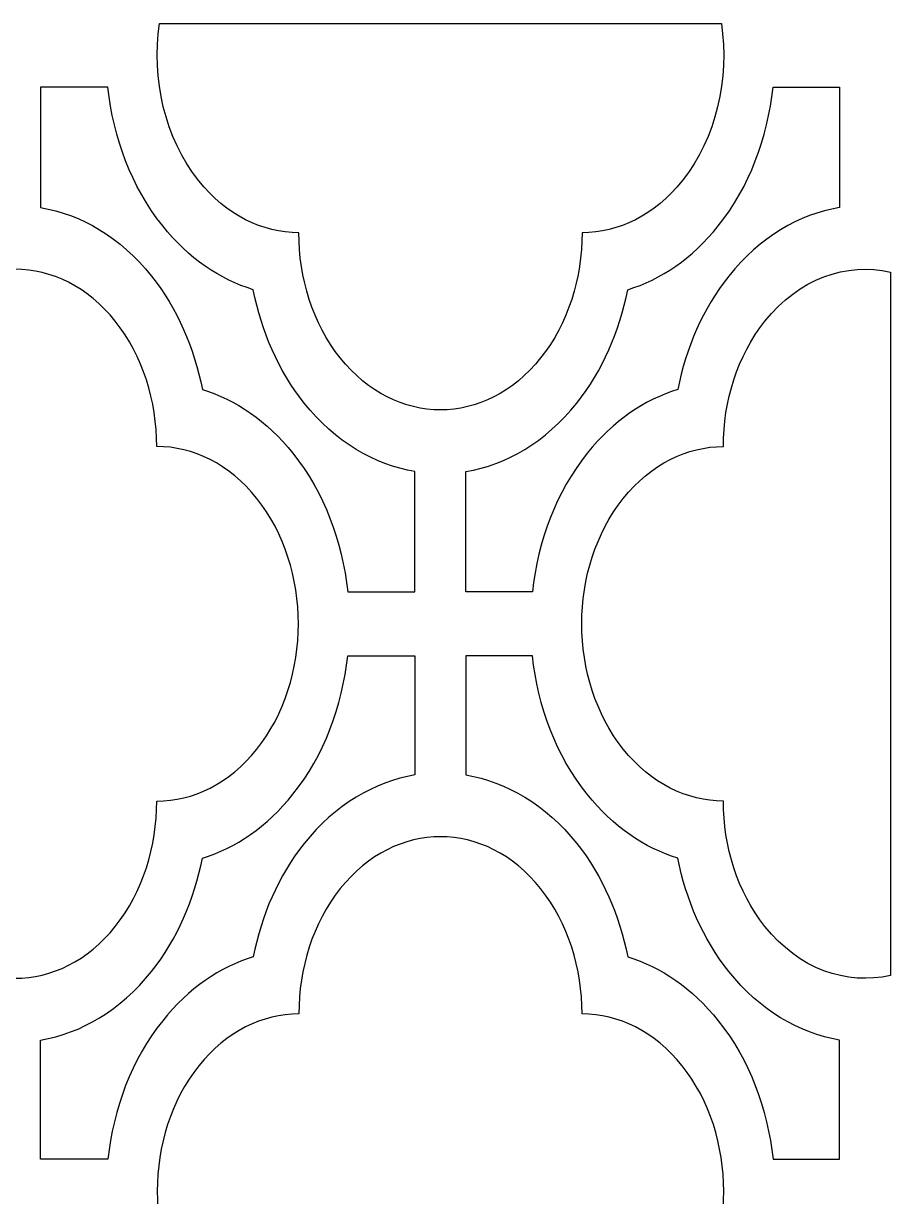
# Model space of a CAD drawing. Header units: centimetres. Extents: x -88 to 88, y -108 to 108.
# Drawn here: x -33.75 to -6.41, y 71.49 to 108.5 of the extents above; entities that cross this region are included whole.
import ezdxf

# ---------------------------------------------------------------- set-up
doc = ezdxf.new("R2010")
doc.units = ezdxf.units.CM
doc.header["$MEASUREMENT"] = 0
doc.layers.add('layer 1', color=7, linetype='Continuous')

msp = doc.modelspace()

# ---------------------------------------------------------------- linework, layer by layer
at = {"layer": 'layer 1', "color": 114}
for points, knots in [([(-11.74587, 108.49999), (-11.74587, 108.49999), (-29.46095, 108.49999), (-29.46095, 108.49999), (-29.46095, 108.49999), (-29.71464, 106.75468), (-29.30285, 104.8873), (-28.22558, 103.53824), (-28.22558, 103.53824), (-27.35415, 102.44695), (-26.21186, 101.90099), (-25.06943, 101.90038), (-25.06943, 101.90038), (-25.06894, 100.4697), (-24.63295, 99.03925), (-23.76152, 97.94796), (-23.76152, 97.94796), (-22.01764, 95.76412), (-19.1892, 95.76411), (-17.44531, 97.94796), (-17.44531, 97.94796), (-16.57387, 99.03925), (-16.1379, 100.46972), (-16.13741, 101.90038), (-16.13741, 101.90038), (-14.99496, 101.90099), (-13.85269, 102.44695), (-12.98126, 103.53824), (-12.98126, 103.53824), (-11.90398, 104.8873), (-11.49218, 106.75468), (-11.74587, 108.49999)], [0, 0, 0, 0, 0.11111111, 0.11111111, 0.11111111, 0.11111111, 0.22222222, 0.22222222, 0.22222222, 0.22222222, 0.33333333, 0.33333333, 0.33333333, 0.33333333, 0.44444444, 0.44444444, 0.44444444, 0.44444444, 0.55555556, 0.55555556, 0.55555556, 0.55555556, 0.66666667, 0.66666667, 0.66666667, 0.66666667, 0.77777778, 0.77777778, 0.77777778, 0.77777778, 1, 1, 1, 1]), ([(-21.40734, 90.56877), (-21.40734, 90.56877), (-23.5296, 90.56872), (-23.5296, 90.56872), (-23.5296, 90.56872), (-23.6991, 92.16781), (-24.27435, 93.7123), (-25.25533, 94.94077), (-25.25533, 94.94077), (-26.07271, 95.96437), (-27.06531, 96.63523), (-28.11235, 96.95332), (-28.11235, 96.95332), (-28.36635, 98.26448), (-28.90202, 99.50748), (-29.71939, 100.53107), (-29.71939, 100.53107), (-30.70038, 101.75955), (-31.93374, 102.47994), (-33.21071, 102.6922), (-33.21071, 102.6922), (-33.21071, 102.6922), (-33.2107, 105.50591), (-33.2107, 105.50591), (-33.2107, 105.50591), (-33.2107, 105.50591), (-33.2107, 106.48652), (-33.2107, 106.48652), (-33.2107, 106.48652), (-33.2107, 106.48652), (-31.08848, 106.48655), (-31.08848, 106.48655), (-31.08848, 106.48655), (-30.91901, 104.88736), (-30.34375, 103.34278), (-29.36271, 102.11424), (-29.36271, 102.11424), (-28.54534, 101.09065), (-27.55274, 100.41983), (-26.50572, 100.10175), (-26.50572, 100.10175), (-26.25173, 98.79055), (-25.71603, 97.54754), (-24.89865, 96.52394), (-24.89865, 96.52394), (-23.91766, 95.29546), (-22.68428, 94.57509), (-21.40734, 94.36283), (-21.40734, 94.36283), (-21.40734, 94.36283), (-21.40734, 91.57033), (-21.40734, 91.57033), (-21.40734, 91.57033), (-21.40734, 91.57033), (-21.40734, 90.56877), (-21.40734, 90.56877)], [0, 0, 0, 0, 0.06666667, 0.06666667, 0.06666667, 0.06666667, 0.13333333, 0.13333333, 0.13333333, 0.13333333, 0.2, 0.2, 0.2, 0.2, 0.26666667, 0.26666667, 0.26666667, 0.26666667, 0.33333333, 0.33333333, 0.33333333, 0.33333333, 0.4, 0.4, 0.4, 0.4, 0.46666667, 0.46666667, 0.46666667, 0.46666667, 0.53333333, 0.53333333, 0.53333333, 0.53333333, 0.6, 0.6, 0.6, 0.6, 0.66666667, 0.66666667, 0.66666667, 0.66666667, 0.73333333, 0.73333333, 0.73333333, 0.73333333, 0.8, 0.8, 0.8, 0.8, 0.86666667, 0.86666667, 0.86666667, 0.86666667, 1, 1, 1, 1]), ([(-19.7995, 90.56877), (-19.7995, 90.56877), (-17.70227, 90.56877), (-17.70227, 90.56877), (-17.70227, 90.56877), (-17.53279, 92.16794), (-16.95753, 93.71253), (-15.97652, 94.94105), (-15.97652, 94.94105), (-15.15913, 95.96464), (-14.16654, 96.63547), (-13.11951, 96.95354), (-13.11951, 96.95354), (-12.86552, 98.26472), (-12.32982, 99.50776), (-11.51246, 100.53134), (-11.51246, 100.53134), (-10.53147, 101.75983), (-9.29811, 102.48023), (-8.02115, 102.69248), (-8.02115, 102.69248), (-8.02115, 102.69248), (-8.02115, 105.45363), (-8.02115, 105.45363), (-8.02115, 105.45363), (-8.02115, 105.45363), (-8.02116, 106.48651), (-8.02116, 106.48651), (-8.02116, 106.48651), (-8.02116, 106.48651), (-10.11837, 106.48651), (-10.11837, 106.48651), (-10.11837, 106.48651), (-10.28785, 104.88733), (-10.86311, 103.34274), (-11.84413, 102.11423), (-11.84413, 102.11423), (-12.66151, 101.09064), (-13.6541, 100.41981), (-14.70113, 100.10174), (-14.70113, 100.10174), (-14.95513, 98.79055), (-15.49082, 97.54752), (-16.30819, 96.52394), (-16.30819, 96.52394), (-17.28918, 95.29545), (-18.52253, 94.57504), (-19.7995, 94.3628), (-19.7995, 94.3628), (-19.7995, 94.3628), (-19.7995, 91.58071), (-19.7995, 91.58071), (-19.7995, 91.58071), (-19.7995, 91.58071), (-19.7995, 90.56877), (-19.7995, 90.56877)], [0, 0, 0, 0, 0.06666667, 0.06666667, 0.06666667, 0.06666667, 0.13333333, 0.13333333, 0.13333333, 0.13333333, 0.2, 0.2, 0.2, 0.2, 0.26666667, 0.26666667, 0.26666667, 0.26666667, 0.33333333, 0.33333333, 0.33333333, 0.33333333, 0.4, 0.4, 0.4, 0.4, 0.46666667, 0.46666667, 0.46666667, 0.46666667, 0.53333333, 0.53333333, 0.53333333, 0.53333333, 0.6, 0.6, 0.6, 0.6, 0.66666667, 0.66666667, 0.66666667, 0.66666667, 0.73333333, 0.73333333, 0.73333333, 0.73333333, 0.8, 0.8, 0.8, 0.8, 0.86666667, 0.86666667, 0.86666667, 0.86666667, 1, 1, 1, 1]), ([(-29.54861, 83.96918), (-29.5491, 82.53852), (-29.98507, 81.10805), (-30.85651, 80.01675), (-30.85651, 80.01675), (-32.6004, 77.83291), (-35.42885, 77.83292), (-37.17272, 80.01675), (-37.17272, 80.01675), (-38.04416, 81.10805), (-38.48014, 82.5385), (-38.48063, 83.96918), (-38.48063, 83.96918), (-39.62307, 83.96978), (-40.76535, 84.51575), (-41.63679, 85.60704), (-41.63679, 85.60704), (-43.38066, 87.79089), (-43.38066, 91.33292), (-41.63679, 93.51676), (-41.63679, 93.51676), (-40.76541, 94.60798), (-39.62322, 95.15393), (-38.48086, 95.15461), (-38.48086, 95.15461), (-38.48037, 96.58535), (-38.04437, 98.0159), (-37.17288, 99.10725), (-37.17288, 99.10725), (-35.42892, 101.2912), (-32.60033, 101.29118), (-30.85636, 99.10724), (-30.85636, 99.10724), (-29.98488, 98.0159), (-29.54888, 96.58537), (-29.5484, 95.15464), (-29.5484, 95.15464), (-28.40604, 95.15395), (-27.26384, 94.60798), (-26.39246, 93.51676), (-26.39246, 93.51676), (-24.64858, 91.33292), (-24.64858, 87.79089), (-26.39246, 85.60704), (-26.39246, 85.60704), (-27.26389, 84.51575), (-28.40617, 83.96978), (-29.54861, 83.96918)], [0, 0, 0, 0, 0.07692308, 0.07692308, 0.07692308, 0.07692308, 0.15384615, 0.15384615, 0.15384615, 0.15384615, 0.23076923, 0.23076923, 0.23076923, 0.23076923, 0.30769231, 0.30769231, 0.30769231, 0.30769231, 0.38461538, 0.38461538, 0.38461538, 0.38461538, 0.46153846, 0.46153846, 0.46153846, 0.46153846, 0.53846154, 0.53846154, 0.53846154, 0.53846154, 0.61538462, 0.61538462, 0.61538462, 0.61538462, 0.69230769, 0.69230769, 0.69230769, 0.69230769, 0.76923077, 0.76923077, 0.76923077, 0.76923077, 0.84615385, 0.84615385, 0.84615385, 0.84615385, 1, 1, 1, 1]), ([(-6.41334, 78.46967), (-6.41334, 78.46967), (-6.41334, 100.6544), (-6.41334, 100.6544), (-6.41334, 100.6544), (-7.80699, 100.97203), (-9.2981, 100.45633), (-10.37533, 99.10732), (-10.37533, 99.10732), (-11.24678, 98.01602), (-11.68274, 96.58555), (-11.68324, 95.15489), (-11.68324, 95.15489), (-12.82568, 95.15429), (-13.96795, 94.60832), (-14.83939, 93.51704), (-14.83939, 93.51704), (-16.58327, 91.33319), (-16.58327, 87.79115), (-14.83939, 85.60732), (-14.83939, 85.60732), (-13.96801, 84.5161), (-12.82581, 83.97012), (-11.68345, 83.96944), (-11.68345, 83.96944), (-11.68297, 82.5387), (-11.24696, 81.10817), (-10.37549, 80.01683), (-10.37549, 80.01683), (-9.29821, 78.66777), (-7.80706, 78.15205), (-6.41334, 78.46967)], [0, 0, 0, 0, 0.11111111, 0.11111111, 0.11111111, 0.11111111, 0.22222222, 0.22222222, 0.22222222, 0.22222222, 0.33333333, 0.33333333, 0.33333333, 0.33333333, 0.44444444, 0.44444444, 0.44444444, 0.44444444, 0.55555556, 0.55555556, 0.55555556, 0.55555556, 0.66666667, 0.66666667, 0.66666667, 0.66666667, 0.77777778, 0.77777778, 0.77777778, 0.77777778, 1, 1, 1, 1]), ([(-33.2107, 72.6689), (-33.2107, 72.6689), (-31.08846, 72.66889), (-31.08846, 72.66889), (-31.08846, 72.66889), (-30.91899, 74.26806), (-30.34373, 75.81265), (-29.36271, 77.04117), (-29.36271, 77.04117), (-28.54533, 78.06476), (-27.55273, 78.73558), (-26.50571, 79.05366), (-26.50571, 79.05366), (-26.25171, 80.36484), (-25.71601, 81.60788), (-24.89865, 82.63145), (-24.89865, 82.63145), (-23.91766, 83.85995), (-22.68431, 84.58035), (-21.40734, 84.79259), (-21.40734, 84.79259), (-21.40734, 84.79259), (-21.40734, 88.55531), (-21.40734, 88.55531), (-21.40734, 88.55531), (-21.40734, 88.55531), (-23.52958, 88.55531), (-23.52958, 88.55531), (-23.52958, 88.55531), (-23.69905, 86.95613), (-24.27431, 85.41154), (-25.25533, 84.18302), (-25.25533, 84.18302), (-26.07271, 83.15943), (-27.06531, 82.48861), (-28.11234, 82.17053), (-28.11234, 82.17053), (-28.36633, 80.85935), (-28.90203, 79.61632), (-29.71939, 78.59274), (-29.71939, 78.59274), (-30.70038, 77.36424), (-31.93373, 76.64384), (-33.2107, 76.4316), (-33.2107, 76.4316), (-33.2107, 76.4316), (-33.2107, 73.64949), (-33.2107, 73.64949), (-33.2107, 73.64949), (-33.2107, 73.64949), (-33.2107, 72.6689), (-33.2107, 72.6689)], [0, 0, 0, 0, 0.07142857, 0.07142857, 0.07142857, 0.07142857, 0.14285714, 0.14285714, 0.14285714, 0.14285714, 0.21428571, 0.21428571, 0.21428571, 0.21428571, 0.28571429, 0.28571429, 0.28571429, 0.28571429, 0.35714286, 0.35714286, 0.35714286, 0.35714286, 0.42857143, 0.42857143, 0.42857143, 0.42857143, 0.5, 0.5, 0.5, 0.5, 0.57142857, 0.57142857, 0.57142857, 0.57142857, 0.64285714, 0.64285714, 0.64285714, 0.64285714, 0.71428571, 0.71428571, 0.71428571, 0.71428571, 0.78571429, 0.78571429, 0.78571429, 0.78571429, 0.85714286, 0.85714286, 0.85714286, 0.85714286, 1, 1, 1, 1]), ([(-8.02115, 72.66888), (-8.02115, 72.66888), (-10.11836, 72.66884), (-10.11836, 72.66884), (-10.11836, 72.66884), (-10.28782, 74.26803), (-10.86309, 75.81262), (-11.84413, 77.04116), (-11.84413, 77.04116), (-12.6615, 78.06475), (-13.65409, 78.73556), (-14.70111, 79.05365), (-14.70111, 79.05365), (-14.95511, 80.36484), (-15.49081, 81.60785), (-16.30819, 82.63145), (-16.30819, 82.63145), (-17.28918, 83.85994), (-18.52256, 84.58031), (-19.7995, 84.79256), (-19.7995, 84.79256), (-19.7995, 84.79256), (-19.7995, 88.55533), (-19.7995, 88.55533), (-19.7995, 88.55533), (-19.7995, 88.55533), (-17.70225, 88.55535), (-17.70225, 88.55535), (-17.70225, 88.55535), (-17.53275, 86.95626), (-16.9575, 85.41177), (-15.97652, 84.1833), (-15.97652, 84.1833), (-15.15913, 83.1597), (-14.16654, 82.48884), (-13.1195, 82.17076), (-13.1195, 82.17076), (-12.8655, 80.8596), (-12.32983, 79.6166), (-11.51246, 78.59301), (-11.51246, 78.59301), (-10.53147, 77.36452), (-9.29811, 76.64413), (-8.02114, 76.43188), (-8.02114, 76.43188), (-8.02114, 76.43188), (-8.02115, 73.70176), (-8.02115, 73.70176), (-8.02115, 73.70176), (-8.02115, 73.70176), (-8.02115, 73.70175), (-8.02115, 73.70175), (-8.02115, 73.70175), (-8.02115, 73.70175), (-8.02115, 72.66888), (-8.02115, 72.66888)], [0, 0, 0, 0, 0.06666667, 0.06666667, 0.06666667, 0.06666667, 0.13333333, 0.13333333, 0.13333333, 0.13333333, 0.2, 0.2, 0.2, 0.2, 0.26666667, 0.26666667, 0.26666667, 0.26666667, 0.33333333, 0.33333333, 0.33333333, 0.33333333, 0.4, 0.4, 0.4, 0.4, 0.46666667, 0.46666667, 0.46666667, 0.46666667, 0.53333333, 0.53333333, 0.53333333, 0.53333333, 0.6, 0.6, 0.6, 0.6, 0.66666667, 0.66666667, 0.66666667, 0.66666667, 0.73333333, 0.73333333, 0.73333333, 0.73333333, 0.8, 0.8, 0.8, 0.8, 0.86666667, 0.86666667, 0.86666667, 0.86666667, 1, 1, 1, 1]), ([(-25.06943, 77.25501), (-25.06894, 78.68567), (-24.63297, 80.11614), (-23.76153, 81.20744), (-23.76153, 81.20744), (-22.01764, 83.39129), (-19.1892, 83.39128), (-17.44532, 81.20744), (-17.44532, 81.20744), (-16.57389, 80.11614), (-16.1379, 78.68569), (-16.13741, 77.25501), (-16.13741, 77.25501), (-14.99497, 77.25441), (-13.85269, 76.70844), (-12.98126, 75.61715), (-12.98126, 75.61715), (-11.23738, 73.43331), (-11.23738, 69.89127), (-12.98126, 67.70744), (-12.98126, 67.70744), (-13.85264, 66.61622), (-14.99482, 66.07026), (-16.13719, 66.06958), (-16.13719, 66.06958), (-16.13767, 64.63884), (-16.57367, 63.20829), (-17.44516, 62.11694), (-17.44516, 62.11694), (-19.18912, 59.93299), (-22.01771, 59.93301), (-23.76168, 62.11695), (-23.76168, 62.11695), (-24.63316, 63.20829), (-25.06916, 64.63882), (-25.06964, 66.06956), (-25.06964, 66.06956), (-26.21201, 66.07024), (-27.3542, 66.61622), (-28.22558, 67.70744), (-28.22558, 67.70744), (-29.96947, 69.89127), (-29.96947, 73.43331), (-28.22558, 75.61715), (-28.22558, 75.61715), (-27.35415, 76.70844), (-26.21187, 77.25441), (-25.06943, 77.25501)], [0, 0, 0, 0, 0.07692308, 0.07692308, 0.07692308, 0.07692308, 0.15384615, 0.15384615, 0.15384615, 0.15384615, 0.23076923, 0.23076923, 0.23076923, 0.23076923, 0.30769231, 0.30769231, 0.30769231, 0.30769231, 0.38461538, 0.38461538, 0.38461538, 0.38461538, 0.46153846, 0.46153846, 0.46153846, 0.46153846, 0.53846154, 0.53846154, 0.53846154, 0.53846154, 0.61538462, 0.61538462, 0.61538462, 0.61538462, 0.69230769, 0.69230769, 0.69230769, 0.69230769, 0.76923077, 0.76923077, 0.76923077, 0.76923077, 0.84615385, 0.84615385, 0.84615385, 0.84615385, 1, 1, 1, 1])]:
    msp.add_open_spline(points, degree=3, knots=knots, dxfattribs=at)
at = {"layer": 'layer 1', "color": 250, "lineweight": 9}
for points, knots in [([(-11.74587, 108.49999), (-11.74587, 108.49999), (-29.46095, 108.49999), (-29.46095, 108.49999), (-29.46095, 108.49999), (-29.71464, 106.75468), (-29.30285, 104.8873), (-28.22558, 103.53824), (-28.22558, 103.53824), (-27.35415, 102.44695), (-26.21186, 101.90099), (-25.06943, 101.90038), (-25.06943, 101.90038), (-25.06894, 100.4697), (-24.63295, 99.03925), (-23.76152, 97.94796), (-23.76152, 97.94796), (-22.01764, 95.76412), (-19.1892, 95.76411), (-17.44531, 97.94796), (-17.44531, 97.94796), (-16.57387, 99.03925), (-16.1379, 100.46972), (-16.13741, 101.90038), (-16.13741, 101.90038), (-14.99496, 101.90099), (-13.85269, 102.44695), (-12.98126, 103.53824), (-12.98126, 103.53824), (-11.90398, 104.8873), (-11.49218, 106.75468), (-11.74587, 108.49999)], [0, 0, 0, 0, 0.11111111, 0.11111111, 0.11111111, 0.11111111, 0.22222222, 0.22222222, 0.22222222, 0.22222222, 0.33333333, 0.33333333, 0.33333333, 0.33333333, 0.44444444, 0.44444444, 0.44444444, 0.44444444, 0.55555556, 0.55555556, 0.55555556, 0.55555556, 0.66666667, 0.66666667, 0.66666667, 0.66666667, 0.77777778, 0.77777778, 0.77777778, 0.77777778, 1, 1, 1, 1]), ([(-21.40734, 90.56877), (-21.40734, 90.56877), (-23.5296, 90.56872), (-23.5296, 90.56872), (-23.5296, 90.56872), (-23.6991, 92.16781), (-24.27435, 93.7123), (-25.25533, 94.94077), (-25.25533, 94.94077), (-26.07271, 95.96437), (-27.06531, 96.63523), (-28.11235, 96.95332), (-28.11235, 96.95332), (-28.36635, 98.26448), (-28.90202, 99.50748), (-29.71939, 100.53107), (-29.71939, 100.53107), (-30.70038, 101.75955), (-31.93374, 102.47994), (-33.21071, 102.6922), (-33.21071, 102.6922), (-33.21071, 102.6922), (-33.2107, 105.50591), (-33.2107, 105.50591), (-33.2107, 105.50591), (-33.2107, 105.50591), (-33.2107, 106.48652), (-33.2107, 106.48652), (-33.2107, 106.48652), (-33.2107, 106.48652), (-31.08848, 106.48655), (-31.08848, 106.48655), (-31.08848, 106.48655), (-30.91901, 104.88736), (-30.34375, 103.34278), (-29.36271, 102.11424), (-29.36271, 102.11424), (-28.54534, 101.09065), (-27.55274, 100.41983), (-26.50572, 100.10175), (-26.50572, 100.10175), (-26.25173, 98.79055), (-25.71603, 97.54754), (-24.89865, 96.52394), (-24.89865, 96.52394), (-23.91766, 95.29546), (-22.68428, 94.57509), (-21.40734, 94.36283), (-21.40734, 94.36283), (-21.40734, 94.36283), (-21.40734, 91.57033), (-21.40734, 91.57033), (-21.40734, 91.57033), (-21.40734, 91.57033), (-21.40734, 90.56877), (-21.40734, 90.56877)], [0, 0, 0, 0, 0.06666667, 0.06666667, 0.06666667, 0.06666667, 0.13333333, 0.13333333, 0.13333333, 0.13333333, 0.2, 0.2, 0.2, 0.2, 0.26666667, 0.26666667, 0.26666667, 0.26666667, 0.33333333, 0.33333333, 0.33333333, 0.33333333, 0.4, 0.4, 0.4, 0.4, 0.46666667, 0.46666667, 0.46666667, 0.46666667, 0.53333333, 0.53333333, 0.53333333, 0.53333333, 0.6, 0.6, 0.6, 0.6, 0.66666667, 0.66666667, 0.66666667, 0.66666667, 0.73333333, 0.73333333, 0.73333333, 0.73333333, 0.8, 0.8, 0.8, 0.8, 0.86666667, 0.86666667, 0.86666667, 0.86666667, 1, 1, 1, 1]), ([(-19.7995, 90.56877), (-19.7995, 90.56877), (-17.70227, 90.56877), (-17.70227, 90.56877), (-17.70227, 90.56877), (-17.53279, 92.16794), (-16.95753, 93.71253), (-15.97652, 94.94105), (-15.97652, 94.94105), (-15.15913, 95.96464), (-14.16654, 96.63547), (-13.11951, 96.95354), (-13.11951, 96.95354), (-12.86552, 98.26472), (-12.32982, 99.50776), (-11.51246, 100.53134), (-11.51246, 100.53134), (-10.53147, 101.75983), (-9.29811, 102.48023), (-8.02115, 102.69248), (-8.02115, 102.69248), (-8.02115, 102.69248), (-8.02115, 105.45363), (-8.02115, 105.45363), (-8.02115, 105.45363), (-8.02115, 105.45363), (-8.02116, 106.48651), (-8.02116, 106.48651), (-8.02116, 106.48651), (-8.02116, 106.48651), (-10.11837, 106.48651), (-10.11837, 106.48651), (-10.11837, 106.48651), (-10.28785, 104.88733), (-10.86311, 103.34274), (-11.84413, 102.11423), (-11.84413, 102.11423), (-12.66151, 101.09064), (-13.6541, 100.41981), (-14.70113, 100.10174), (-14.70113, 100.10174), (-14.95513, 98.79055), (-15.49082, 97.54752), (-16.30819, 96.52394), (-16.30819, 96.52394), (-17.28918, 95.29545), (-18.52253, 94.57504), (-19.7995, 94.3628), (-19.7995, 94.3628), (-19.7995, 94.3628), (-19.7995, 91.58071), (-19.7995, 91.58071), (-19.7995, 91.58071), (-19.7995, 91.58071), (-19.7995, 90.56877), (-19.7995, 90.56877)], [0, 0, 0, 0, 0.06666667, 0.06666667, 0.06666667, 0.06666667, 0.13333333, 0.13333333, 0.13333333, 0.13333333, 0.2, 0.2, 0.2, 0.2, 0.26666667, 0.26666667, 0.26666667, 0.26666667, 0.33333333, 0.33333333, 0.33333333, 0.33333333, 0.4, 0.4, 0.4, 0.4, 0.46666667, 0.46666667, 0.46666667, 0.46666667, 0.53333333, 0.53333333, 0.53333333, 0.53333333, 0.6, 0.6, 0.6, 0.6, 0.66666667, 0.66666667, 0.66666667, 0.66666667, 0.73333333, 0.73333333, 0.73333333, 0.73333333, 0.8, 0.8, 0.8, 0.8, 0.86666667, 0.86666667, 0.86666667, 0.86666667, 1, 1, 1, 1]), ([(-29.54861, 83.96918), (-29.5491, 82.53852), (-29.98507, 81.10805), (-30.85651, 80.01675), (-30.85651, 80.01675), (-32.6004, 77.83291), (-35.42885, 77.83292), (-37.17272, 80.01675), (-37.17272, 80.01675), (-38.04416, 81.10805), (-38.48014, 82.5385), (-38.48063, 83.96918), (-38.48063, 83.96918), (-39.62307, 83.96978), (-40.76535, 84.51575), (-41.63679, 85.60704), (-41.63679, 85.60704), (-43.38066, 87.79089), (-43.38066, 91.33292), (-41.63679, 93.51676), (-41.63679, 93.51676), (-40.76541, 94.60798), (-39.62322, 95.15393), (-38.48086, 95.15461), (-38.48086, 95.15461), (-38.48037, 96.58535), (-38.04437, 98.0159), (-37.17288, 99.10725), (-37.17288, 99.10725), (-35.42892, 101.2912), (-32.60033, 101.29118), (-30.85636, 99.10724), (-30.85636, 99.10724), (-29.98488, 98.0159), (-29.54888, 96.58537), (-29.5484, 95.15464), (-29.5484, 95.15464), (-28.40604, 95.15395), (-27.26384, 94.60798), (-26.39246, 93.51676), (-26.39246, 93.51676), (-24.64858, 91.33292), (-24.64858, 87.79089), (-26.39246, 85.60704), (-26.39246, 85.60704), (-27.26389, 84.51575), (-28.40617, 83.96978), (-29.54861, 83.96918)], [0, 0, 0, 0, 0.07692308, 0.07692308, 0.07692308, 0.07692308, 0.15384615, 0.15384615, 0.15384615, 0.15384615, 0.23076923, 0.23076923, 0.23076923, 0.23076923, 0.30769231, 0.30769231, 0.30769231, 0.30769231, 0.38461538, 0.38461538, 0.38461538, 0.38461538, 0.46153846, 0.46153846, 0.46153846, 0.46153846, 0.53846154, 0.53846154, 0.53846154, 0.53846154, 0.61538462, 0.61538462, 0.61538462, 0.61538462, 0.69230769, 0.69230769, 0.69230769, 0.69230769, 0.76923077, 0.76923077, 0.76923077, 0.76923077, 0.84615385, 0.84615385, 0.84615385, 0.84615385, 1, 1, 1, 1]), ([(-6.41334, 78.46967), (-6.41334, 78.46967), (-6.41334, 100.6544), (-6.41334, 100.6544), (-6.41334, 100.6544), (-7.80699, 100.97203), (-9.2981, 100.45633), (-10.37533, 99.10732), (-10.37533, 99.10732), (-11.24678, 98.01602), (-11.68274, 96.58555), (-11.68324, 95.15489), (-11.68324, 95.15489), (-12.82568, 95.15429), (-13.96795, 94.60832), (-14.83939, 93.51704), (-14.83939, 93.51704), (-16.58327, 91.33319), (-16.58327, 87.79115), (-14.83939, 85.60732), (-14.83939, 85.60732), (-13.96801, 84.5161), (-12.82581, 83.97012), (-11.68345, 83.96944), (-11.68345, 83.96944), (-11.68297, 82.5387), (-11.24696, 81.10817), (-10.37549, 80.01683), (-10.37549, 80.01683), (-9.29821, 78.66777), (-7.80706, 78.15205), (-6.41334, 78.46967)], [0, 0, 0, 0, 0.11111111, 0.11111111, 0.11111111, 0.11111111, 0.22222222, 0.22222222, 0.22222222, 0.22222222, 0.33333333, 0.33333333, 0.33333333, 0.33333333, 0.44444444, 0.44444444, 0.44444444, 0.44444444, 0.55555556, 0.55555556, 0.55555556, 0.55555556, 0.66666667, 0.66666667, 0.66666667, 0.66666667, 0.77777778, 0.77777778, 0.77777778, 0.77777778, 1, 1, 1, 1]), ([(-33.2107, 72.6689), (-33.2107, 72.6689), (-31.08846, 72.66889), (-31.08846, 72.66889), (-31.08846, 72.66889), (-30.91899, 74.26806), (-30.34373, 75.81265), (-29.36271, 77.04117), (-29.36271, 77.04117), (-28.54533, 78.06476), (-27.55273, 78.73558), (-26.50571, 79.05366), (-26.50571, 79.05366), (-26.25171, 80.36484), (-25.71601, 81.60788), (-24.89865, 82.63145), (-24.89865, 82.63145), (-23.91766, 83.85995), (-22.68431, 84.58035), (-21.40734, 84.79259), (-21.40734, 84.79259), (-21.40734, 84.79259), (-21.40734, 88.55531), (-21.40734, 88.55531), (-21.40734, 88.55531), (-21.40734, 88.55531), (-23.52958, 88.55531), (-23.52958, 88.55531), (-23.52958, 88.55531), (-23.69905, 86.95613), (-24.27431, 85.41154), (-25.25533, 84.18302), (-25.25533, 84.18302), (-26.07271, 83.15943), (-27.06531, 82.48861), (-28.11234, 82.17053), (-28.11234, 82.17053), (-28.36633, 80.85935), (-28.90203, 79.61632), (-29.71939, 78.59274), (-29.71939, 78.59274), (-30.70038, 77.36424), (-31.93373, 76.64384), (-33.2107, 76.4316), (-33.2107, 76.4316), (-33.2107, 76.4316), (-33.2107, 73.64949), (-33.2107, 73.64949), (-33.2107, 73.64949), (-33.2107, 73.64949), (-33.2107, 72.6689), (-33.2107, 72.6689)], [0, 0, 0, 0, 0.07142857, 0.07142857, 0.07142857, 0.07142857, 0.14285714, 0.14285714, 0.14285714, 0.14285714, 0.21428571, 0.21428571, 0.21428571, 0.21428571, 0.28571429, 0.28571429, 0.28571429, 0.28571429, 0.35714286, 0.35714286, 0.35714286, 0.35714286, 0.42857143, 0.42857143, 0.42857143, 0.42857143, 0.5, 0.5, 0.5, 0.5, 0.57142857, 0.57142857, 0.57142857, 0.57142857, 0.64285714, 0.64285714, 0.64285714, 0.64285714, 0.71428571, 0.71428571, 0.71428571, 0.71428571, 0.78571429, 0.78571429, 0.78571429, 0.78571429, 0.85714286, 0.85714286, 0.85714286, 0.85714286, 1, 1, 1, 1]), ([(-8.02115, 72.66888), (-8.02115, 72.66888), (-10.11836, 72.66884), (-10.11836, 72.66884), (-10.11836, 72.66884), (-10.28782, 74.26803), (-10.86309, 75.81262), (-11.84413, 77.04116), (-11.84413, 77.04116), (-12.6615, 78.06475), (-13.65409, 78.73556), (-14.70111, 79.05365), (-14.70111, 79.05365), (-14.95511, 80.36484), (-15.49081, 81.60785), (-16.30819, 82.63145), (-16.30819, 82.63145), (-17.28918, 83.85994), (-18.52256, 84.58031), (-19.7995, 84.79256), (-19.7995, 84.79256), (-19.7995, 84.79256), (-19.7995, 88.55533), (-19.7995, 88.55533), (-19.7995, 88.55533), (-19.7995, 88.55533), (-17.70225, 88.55535), (-17.70225, 88.55535), (-17.70225, 88.55535), (-17.53275, 86.95626), (-16.9575, 85.41177), (-15.97652, 84.1833), (-15.97652, 84.1833), (-15.15913, 83.1597), (-14.16654, 82.48884), (-13.1195, 82.17076), (-13.1195, 82.17076), (-12.8655, 80.8596), (-12.32983, 79.6166), (-11.51246, 78.59301), (-11.51246, 78.59301), (-10.53147, 77.36452), (-9.29811, 76.64413), (-8.02114, 76.43188), (-8.02114, 76.43188), (-8.02114, 76.43188), (-8.02115, 73.70176), (-8.02115, 73.70176), (-8.02115, 73.70176), (-8.02115, 73.70176), (-8.02115, 73.70175), (-8.02115, 73.70175), (-8.02115, 73.70175), (-8.02115, 73.70175), (-8.02115, 72.66888), (-8.02115, 72.66888)], [0, 0, 0, 0, 0.06666667, 0.06666667, 0.06666667, 0.06666667, 0.13333333, 0.13333333, 0.13333333, 0.13333333, 0.2, 0.2, 0.2, 0.2, 0.26666667, 0.26666667, 0.26666667, 0.26666667, 0.33333333, 0.33333333, 0.33333333, 0.33333333, 0.4, 0.4, 0.4, 0.4, 0.46666667, 0.46666667, 0.46666667, 0.46666667, 0.53333333, 0.53333333, 0.53333333, 0.53333333, 0.6, 0.6, 0.6, 0.6, 0.66666667, 0.66666667, 0.66666667, 0.66666667, 0.73333333, 0.73333333, 0.73333333, 0.73333333, 0.8, 0.8, 0.8, 0.8, 0.86666667, 0.86666667, 0.86666667, 0.86666667, 1, 1, 1, 1]), ([(-25.06943, 77.25501), (-25.06894, 78.68567), (-24.63297, 80.11614), (-23.76153, 81.20744), (-23.76153, 81.20744), (-22.01764, 83.39129), (-19.1892, 83.39128), (-17.44532, 81.20744), (-17.44532, 81.20744), (-16.57389, 80.11614), (-16.1379, 78.68569), (-16.13741, 77.25501), (-16.13741, 77.25501), (-14.99497, 77.25441), (-13.85269, 76.70844), (-12.98126, 75.61715), (-12.98126, 75.61715), (-11.23738, 73.43331), (-11.23738, 69.89127), (-12.98126, 67.70744), (-12.98126, 67.70744), (-13.85264, 66.61622), (-14.99482, 66.07026), (-16.13719, 66.06958), (-16.13719, 66.06958), (-16.13767, 64.63884), (-16.57367, 63.20829), (-17.44516, 62.11694), (-17.44516, 62.11694), (-19.18912, 59.93299), (-22.01771, 59.93301), (-23.76168, 62.11695), (-23.76168, 62.11695), (-24.63316, 63.20829), (-25.06916, 64.63882), (-25.06964, 66.06956), (-25.06964, 66.06956), (-26.21201, 66.07024), (-27.3542, 66.61622), (-28.22558, 67.70744), (-28.22558, 67.70744), (-29.96947, 69.89127), (-29.96947, 73.43331), (-28.22558, 75.61715), (-28.22558, 75.61715), (-27.35415, 76.70844), (-26.21187, 77.25441), (-25.06943, 77.25501)], [0, 0, 0, 0, 0.07692308, 0.07692308, 0.07692308, 0.07692308, 0.15384615, 0.15384615, 0.15384615, 0.15384615, 0.23076923, 0.23076923, 0.23076923, 0.23076923, 0.30769231, 0.30769231, 0.30769231, 0.30769231, 0.38461538, 0.38461538, 0.38461538, 0.38461538, 0.46153846, 0.46153846, 0.46153846, 0.46153846, 0.53846154, 0.53846154, 0.53846154, 0.53846154, 0.61538462, 0.61538462, 0.61538462, 0.61538462, 0.69230769, 0.69230769, 0.69230769, 0.69230769, 0.76923077, 0.76923077, 0.76923077, 0.76923077, 0.84615385, 0.84615385, 0.84615385, 0.84615385, 1, 1, 1, 1])]:
    msp.add_open_spline(points, degree=3, knots=knots, dxfattribs=at)

doc.saveas('drawing.dxf')
